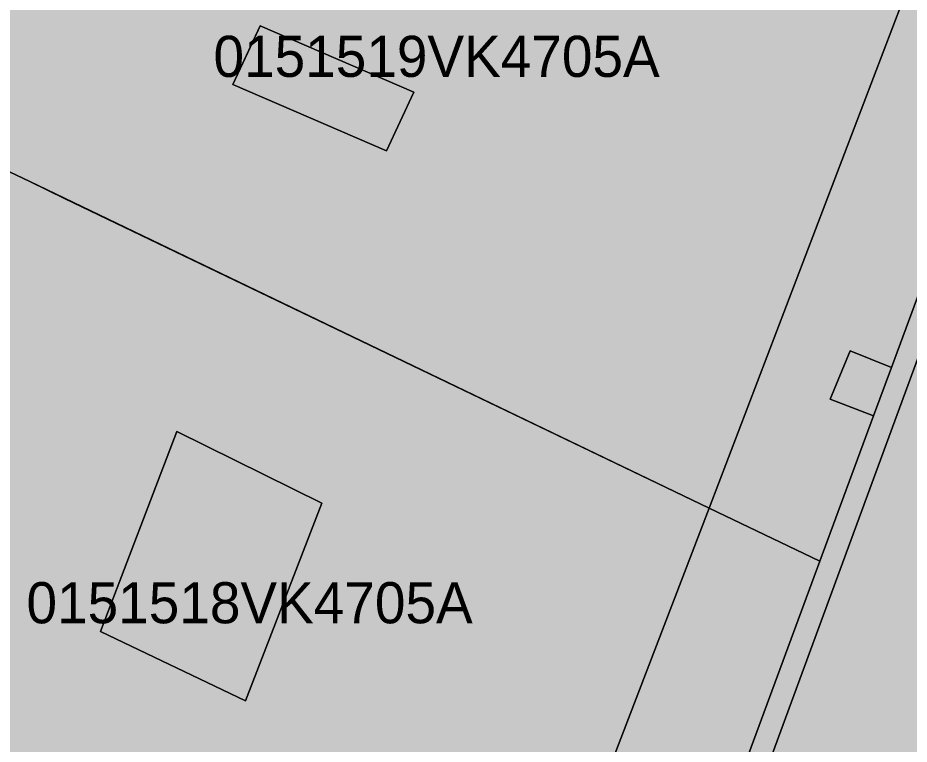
# Model space of a CAD drawing. Header units: metres. Extents: x -6 to 1255, y -2 to 532.
# Drawn here: x 377.47 to 399.15, y 480.34 to 498.01 of the extents above; entities that cross this region are included whole.
import ezdxf

# ---------------------------------------------------------------- set-up
doc = ezdxf.new("R2010")
doc.units = ezdxf.units.M
doc.header["$MEASUREMENT"] = 0
for name, color, linetype, lineweight, true_color in [('TPX_BUILDINGS', 7, 'CONTINUOUS', 0, 0x000000), ('TPX_BUILDINGS_HATCH', 7, 'CONTINUOUS', 0, 0xf0f0f0), ('TPX_BUILDINGS_SHADOWS_HATCH', 7, 'CONTINUOUS', 0, 0x000000), ('TPX_BUILDINGS_SHADOWS_OUTLINES', 7, 'CONTINUOUS', 0, 0x000000), ('TPX_CADASTRES', 7, 'CONTINUOUS', 0, 0x646464), ('TPX_CADASTRES_TEXT', 7, 'CONTINUOUS', 0, 0x000000)]:
    doc.layers.add(name, color=color, linetype=linetype, lineweight=lineweight, true_color=true_color)

msp = doc.modelspace()

# ---------------------------------------------------------------- hatches: boundary and pattern name
at = {"layer": 'TPX_BUILDINGS_HATCH'}
h = msp.add_hatch(color=256, dxfattribs=at)
h.paths.add_polyline_path([(375.905, 500.112), (374.195, 495.722), (376.935, 494.412), (377.755, 494.022), (378.605, 493.614), (394.285, 486.082), (399.465, 499.642), (382.975, 507.682), (382.755, 507.792), (382.195, 508.062), (379.515, 509.372), (377.735, 504.792), (375.905, 500.112)])
h.paths.add_polyline_path([(382.695, 496.382), (383.365, 497.812), (387.105, 496.202), (386.435, 494.772), (382.695, 496.382)], flags=16)
h.paths.add_polyline_path([(384.285, 499.792), (384.985, 501.302), (388.725, 499.632), (388.045, 498.202), (384.285, 499.792)], flags=16)
h = msp.add_hatch(color=256, dxfattribs=at)
h.paths.add_polyline_path([(374.195, 495.722), (369.905, 484.712), (372.545, 483.022), (373.255, 482.572), (373.535, 482.392), (385.914, 474.492), (389.124, 472.612), (394.285, 486.082), (378.605, 493.614), (377.755, 494.022), (376.935, 494.412), (374.195, 495.722)])
h.paths.add_polyline_path([(379.475, 483.082), (381.335, 487.942), (384.865, 486.202), (383.005, 481.392), (379.475, 483.082)], flags=16)
for points in [[(401.175, 494.642), (393.774, 474.532), (396.504, 472.732), (398.764, 471.232), (411.074, 463.091), (414.314, 460.951), (417.834, 458.631), (419.814, 457.321), (421.284, 456.351), (431.754, 473.881), (430.184, 474.941), (428.014, 476.411), (424.184, 479.011), (421.164, 481.061), (410.154, 488.542), (406.945, 490.722), (404.075, 492.672), (401.175, 494.642)], [(397.715, 489.902), (397.235, 488.732), (398.285, 488.322), (398.725, 489.502), (397.715, 489.902)]]:
    msp.add_hatch(color=256, dxfattribs=at).paths.add_polyline_path(points)
at = {"layer": 'TPX_BUILDINGS_SHADOWS_HATCH'}
h = msp.add_hatch(color=256, dxfattribs=at)
h.paths.add_polyline_path([(317.613, 487.861), (312.765, 483.013), (313.765, 483.293), (325.885, 473.563), (325.345, 473.013), (351.254, 452.592), (362.334, 444.052), (398.864, 414.561), (398.454, 414.011), (404.684, 408.971), (414.963, 400.671), (415.373, 401.261), (426.193, 392.301), (432.553, 387.021), (440.743, 379.971), (450.413, 370.17), (459.774, 360.531), (466.103, 354.01), (459.023, 346.8), (457.413, 345.17), (452.423, 340.081), (467.187, 354.845), (469.879, 357.591), (462.663, 365.13), (453.183, 374.98), (462.573, 386.41), (463.287, 387.278), (459.827, 390.784), (463.857, 394.815), (481.157, 415.404), (481.152, 415.409), (490.751, 426.968), (490.666, 427.044), (499.358, 437.525), (500.857, 439.024), (507.317, 446.994), (507.213, 447.088), (509.122, 449.441), (515.814, 457.689), (518.313, 460.77), (518.051, 460.999), (520.234, 463.691), (522.249, 465.706), (524.369, 468.236), (530.679, 475.746), (531.952, 477.019), (539.332, 485.819), (539.495, 485.981), (546.905, 494.811), (546.892, 494.823), (556.143, 505.85), (556.103, 506.59), (555.526, 507.202), (561.409, 513.086), (574.195, 529.644), (570.973, 529.644), (570.214, 528.61), (547.444, 499.12), (546.784, 499.08), (532.657, 514.252), (521.084, 526.68), (518.323, 529.644), (505.576, 529.644), (510.454, 524.481), (519.954, 514.42), (529.894, 503.89), (535.494, 497.951), (541.304, 491.79), (541.344, 491.05), (531.964, 479.87), (524.554, 471.04), (517.174, 462.24), (510.864, 454.73), (508.744, 452.2), (504.454, 446.91), (501.955, 443.83), (495.262, 435.581), (492.503, 432.18), (486.043, 424.21), (476.573, 412.79), (466.923, 401.17), (449.623, 380.581), (449.403, 380.421), (449.143, 380.321), (448.873, 380.291), (448.593, 380.321), (448.343, 380.431), (448.123, 380.601), (439.183, 389.531), (434.503, 393.421), (428.653, 398.281), (418.124, 407.021), (405.094, 417.911), (405.024, 418.121), (405.004, 418.341), (405.044, 418.561), (410.48, 427.867), (408.438, 429.516), (414.681, 435.758), (420.681, 445.808), (420.508, 445.936), (426.305, 455.653), (427.932, 457.279), (430.632, 461.799), (433.732, 466.999), (436.402, 471.469), (436.325, 471.52), (446.603, 488.731), (446.263, 488.961), (452.627, 499.475), (452.353, 499.658), (458.801, 510.319), (460.378, 511.895), (464.308, 518.385), (464.197, 518.463), (469.529, 527.165), (471.086, 529.644), (465.539, 529.644), (460.86, 521.824), (460.418, 521.085), (457.395, 516.031), (455.705, 513.341), (450.074, 504.151), (446.144, 497.661), (438.994, 485.841), (431.754, 473.882), (430.184, 474.942), (428.014, 476.412), (424.184, 479.012), (425.17, 480.615), (425.01, 480.725), (422.13, 482.675), (421.164, 481.062), (410.154, 488.542), (411.16, 490.245), (407.92, 492.325), (406.945, 490.722), (401.175, 494.642), (400.735, 494.942), (402.345, 498.242), (399.465, 499.642), (394.285, 486.082), (389.124, 472.612), (391.824, 471.032), (393.304, 474.842), (393.774, 474.532), (401.175, 494.642), (406.945, 490.722), (410.154, 488.542), (421.164, 481.061), (428.014, 476.411), (430.184, 474.941), (431.754, 473.881), (421.284, 456.351), (418.614, 451.881), (415.514, 446.681), (412.814, 442.161), (406.574, 431.701), (400.574, 421.651), (385.774, 433.622), (382.554, 436.222), (377.884, 440.002), (370.414, 446.042), (365.684, 449.862), (358.424, 455.732), (362.884, 467.235), (361.644, 468.212), (364.287, 470.855), (365.775, 474.692), (367.665, 479.282), (371.305, 476.832), (371.825, 476.472), (375.594, 473.922), (378.784, 471.752), (380.874, 470.332), (382.514, 469.222), (386.154, 467.522), (387.104, 470.132), (384.134, 471.732), (382.514, 469.222), (380.874, 470.332), (378.784, 471.752), (379.934, 473.502), (376.794, 475.712), (375.594, 473.922), (371.825, 476.473), (371.305, 476.833), (367.665, 479.283), (369.905, 484.713), (374.195, 495.722), (375.905, 500.112), (377.735, 504.792), (379.515, 509.372), (381.235, 513.792), (383.015, 518.342), (384.785, 522.982), (387.317, 529.644), (380.735, 529.644), (379.385, 526.202), (379.915, 526.012), (377.705, 520.462), (377.255, 520.652), (375.745, 516.712), (376.225, 516.552), (374.235, 511.602), (373.905, 511.752), (372.005, 506.902), (370.135, 502.142), (370.505, 502.002), (368.595, 497.202), (362.03, 480.714), (354.014, 460.582), (353.894, 460.462), (353.724, 460.432), (353.564, 460.492), (332.415, 477.043), (334.943, 499.949), (335.895, 508.563), (336.785, 516.573), (337.055, 516.613), (337.971, 525.185), (338.45, 529.644), (332.903, 529.644), (331.465, 516.093), (330.495, 516.263), (329.785, 510.013), (328.965, 502.873), (328.06, 494.745), (329.05, 494.635), (328.41, 488.875), (327.418, 488.985), (326.885, 484.203), (326.635, 483.613), (326.485, 483.453), (326.315, 483.323), (326.135, 483.213), (325.925, 483.143), (325.505, 483.113), (324.905, 483.323), (321.241, 486.246), (320.61, 485.465), (317.613, 487.861)])
h.paths.add_polyline_path([(397.235, 488.732), (397.715, 489.902), (398.725, 489.502), (398.285, 488.322), (397.235, 488.732)], flags=16)
for points in [[(383.116, 497.282), (382.695, 496.382), (386.435, 494.772), (387.105, 496.202), (383.365, 497.812), (383.116, 497.282)], [(381.335, 487.942), (379.475, 483.082), (383.005, 481.392), (384.865, 486.202), (381.335, 487.942)]]:
    msp.add_hatch(color=256, dxfattribs=at).paths.add_polyline_path(points)

# ---------------------------------------------------------------- linework, layer by layer
at = {"layer": 'TPX_BUILDINGS', "elevation": 0.042}
for points in [[(375.905, 500.112), (374.195, 495.722), (376.935, 494.412), (377.755, 494.022), (378.605, 493.614), (394.285, 486.082), (399.465, 499.642), (382.975, 507.682), (382.755, 507.792), (382.195, 508.062), (379.515, 509.372), (377.735, 504.792)], [(382.695, 496.382), (383.365, 497.812), (387.105, 496.202), (386.435, 494.772)], [(374.195, 495.722), (369.905, 484.712), (372.545, 483.022), (373.255, 482.572), (373.535, 482.392), (385.914, 474.492), (389.124, 472.612), (394.285, 486.082), (378.605, 493.614), (377.755, 494.022), (376.935, 494.412)], [(401.175, 494.642), (393.774, 474.532), (396.504, 472.732), (398.764, 471.232), (411.074, 463.091), (414.314, 460.951), (417.834, 458.631), (419.814, 457.321), (421.284, 456.351), (431.754, 473.881), (430.184, 474.941), (428.014, 476.411), (424.184, 479.011), (421.164, 481.061), (410.154, 488.542), (406.945, 490.722), (404.075, 492.672)], [(397.715, 489.902), (397.235, 488.732), (398.285, 488.322), (398.725, 489.502)], [(379.475, 483.082), (381.335, 487.942), (384.865, 486.202), (383.005, 481.392)]]:
    msp.add_lwpolyline(points, close=True, dxfattribs=at)
at = {"layer": 'TPX_BUILDINGS_SHADOWS_OUTLINES', "elevation": 0.039}
msp.add_lwpolyline([(399.465, 499.642), (394.285, 486.082), (389.124, 472.612), (391.824, 471.032), (393.304, 474.842), (393.774, 474.532), (401.175, 494.642)], dxfattribs=at)
for points in [[(383.116, 497.282), (382.695, 496.382), (386.435, 494.772), (387.105, 496.202), (383.365, 497.812)], [(397.235, 488.732), (397.715, 489.902), (398.725, 489.502), (398.285, 488.322)], [(381.335, 487.942), (379.475, 483.082), (383.005, 481.392), (384.865, 486.202)]]:
    msp.add_lwpolyline(points, close=True, dxfattribs=at)
at = {"layer": 'TPX_CADASTRES', "elevation": 0.024}
for points in [[(375.905, 500.113), (374.195, 495.723), (376.935, 494.413), (377.755, 494.023), (394.285, 486.082), (396.984, 484.792), (398.285, 488.322), (398.725, 489.502), (400.735, 494.942), (402.345, 498.242), (399.465, 499.642), (382.975, 507.683), (382.755, 507.793), (382.195, 508.063), (379.515, 509.373), (377.735, 504.793)], [(374.195, 495.723), (369.905, 484.713), (372.545, 483.023), (373.255, 482.573), (373.535, 482.393), (385.914, 474.492), (389.124, 472.612), (391.824, 471.032), (393.304, 474.842), (396.984, 484.792), (394.285, 486.082), (377.755, 494.023), (376.935, 494.413)], [(396.984, 484.792), (393.304, 474.842), (393.774, 474.532), (396.504, 472.732), (398.764, 471.232), (411.074, 463.092), (414.314, 460.952), (417.834, 458.632), (419.814, 457.322), (421.284, 456.352), (431.754, 473.882), (430.184, 474.942), (428.014, 476.412), (424.184, 479.012), (421.164, 481.062), (410.154, 488.542), (406.945, 490.722), (404.075, 492.672), (401.175, 494.642), (400.735, 494.942), (398.725, 489.502), (398.285, 488.322)]]:
    msp.add_lwpolyline(points, close=True, dxfattribs=at)

# ---------------------------------------------------------------- texts
at = {"layer": 'TPX_CADASTRES_TEXT'}
for s, p in [('0151519VK4705A', (382.227, 496.57, 0.024)), ('0151518VK4705A', (377.677, 483.278, 0.024))]:
    msp.add_text(s, height=1, dxfattribs=at).set_placement(p)

doc.saveas('drawing.dxf')
